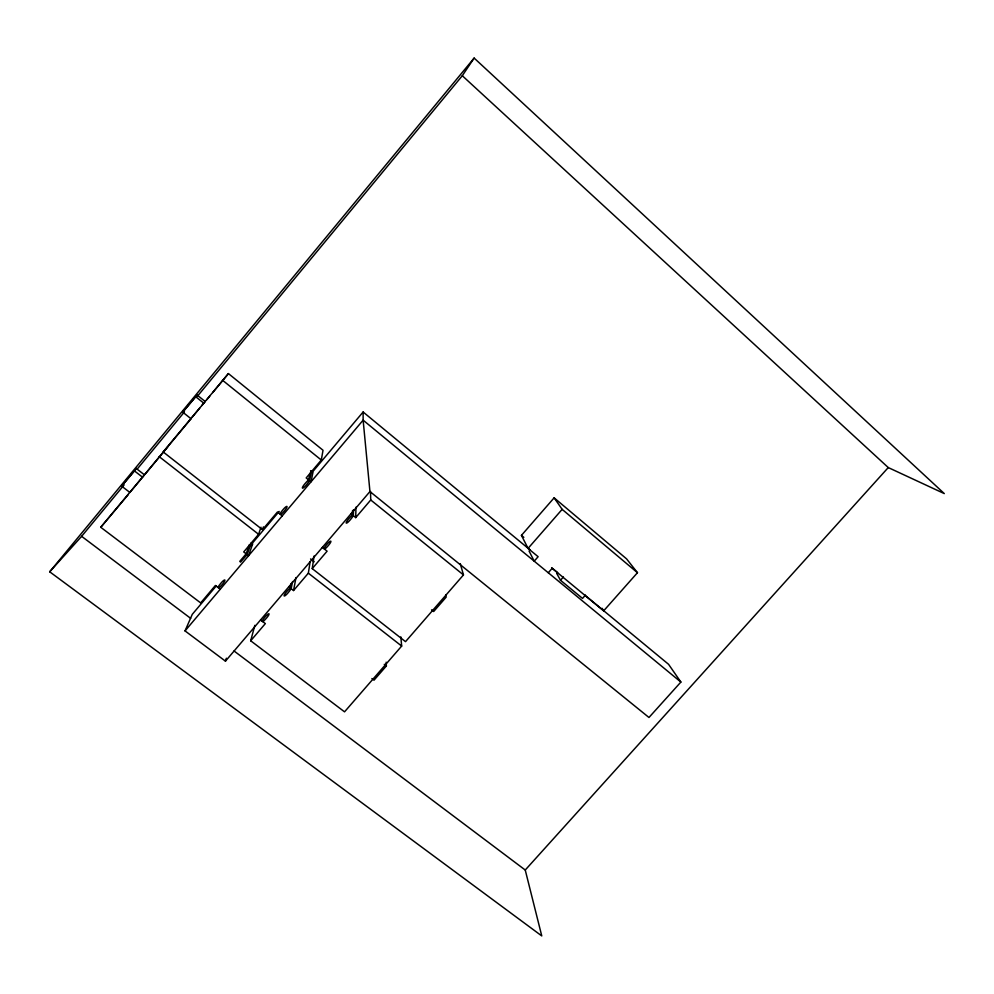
<?xml version="1.0" encoding="UTF-8"?>
<svg xmlns="http://www.w3.org/2000/svg" width="994" height="994" viewBox="0 0 994 994"><rect width="100%" height="100%" fill="white"/><g stroke="black" fill="none" stroke-linecap="round" stroke-linejoin="round"><path stroke-width="1.49" d="M350.969 513.811L355.715 517.613L355.976 507.176M353.541 509.785L353.355 515.724C345.726 526.907 342.421 524.459 352.398 514.967L352.559 510.518M460.247 563.635L463.477 574.917L405.515 641.652L312.228 568.618L314.079 555.994M288.769 586.833L293.541 590.535L308.351 573.165L310.128 561.796M310.563 470.671L312.899 472.548L311.035 481.804L306.189 477.928L321.298 460.036L323.025 450.257L228.421 373.582L163.14 451.91L262.491 529.69L277.45 511.985L282.296 515.811M293.541 590.535L295.988 577.589M292.571 581.527L291.167 588.697C283.712 599.68 280.333 597.357 290.211 587.951L291.068 583.664M311.507 471.429L309.581 480.649C301.94 491.993 298.585 489.483 308.612 479.866L310.016 473.306M400.831 636.881L401.675 646.063L344.545 711.841L250.687 640.782L254.849 625.338M216.257 585.938L192.277 614.342L185.033 630.904L225.452 661.159L226.371 658.214M262.491 529.69L263.41 526.895M250.712 546.191L252.662 543.88L248.587 555.696L243.716 551.931L258.602 534.3L260.987 527.205M251.258 542.786L247.133 554.565L240.56 562.119L239.79 561.349L246.152 553.82L249.395 544.662M462.297 75.73L474.138 58.074L944.3 493.596L888.263 467.565L462.297 75.73L197.309 396.357M234.037 650.983L525.242 870.023L541.767 935.926L49.7 571.798L474.138 58.074M121.616 486.103L136.34 468.547L144.503 474.883L129.879 492.452L121.616 486.103L136.34 468.547M190.935 418.673L182.722 412.137L197.098 395.028L205.224 401.526L201.807 405.552M197.098 395.028L182.722 412.137M49.7 571.798L81.62 536.325L124.138 484.886M136.986 469.33L184.449 411.901M220.283 589.193L215.4 585.478L200.676 602.923L100.754 527.28L191.146 418.623M191.929 417.48L199.831 407.938M128.4 494.428L100.754 527.28M145.124 474.213L167.75 446.878M206.839 399.65L209.784 396.097M212.728 392.543L228.421 373.582M251.221 544.526L279.202 511.401M312.166 472.349L363.121 412.001L530.162 549.98M217.835 587.342C225.265 576.259 228.719 578.595 218.817 588.088M279.873 513.898C287.452 502.616 290.844 505.089 280.842 514.668M185.033 630.904L363.133 420.164L363.121 412.001M225.452 661.159L369.942 491.545L363.133 420.164L680.878 682.058L648.97 717.482L369.942 491.545M262.006 621.039C269.399 610.13 272.816 612.403 262.963 621.772M323.783 548.551C331.337 537.431 334.68 539.841 324.727 549.297M250.687 640.782L265.348 623.598L260.565 619.945M312.228 568.618L327.101 551.173L322.342 547.421M355.715 517.613L370.737 499.982L370.513 491.496M386.169 662.178L386.368 665.955L374.017 680.182L371.893 678.554M529.032 550.949L534.213 561.175L538.127 556.702L528.062 548.39L521.44 535.368L554.13 497.832L626.593 558.889L637.465 572.706L603.669 610.838L552.179 568.307L548.278 572.768M528.062 548.39L562.144 509.35L554.13 497.832M585.391 595.157L582.521 598.425L560.492 580.26L563.374 576.98M525.242 870.023L888.263 467.565M81.62 536.325L190.662 618.355M134.265 470.783L142.515 477.17M384.256 664.315L386.368 665.955M159.202 456.644L258.602 534.3M308.351 573.165L401.675 646.063M310.575 558.951L314.203 561.796M431.558 609.844L433.67 611.521L446.207 597.096L445.722 594.946M195.57 396.594L203.782 403.166M222.482 380.193L321.298 460.036M370.737 499.982L463.477 574.917M551.645 567.723L557.609 572.643M585.044 595.319L668.564 664.303L680.878 682.058M521.44 535.368L523.826 537.344M562.144 509.35L637.465 572.706M602.091 608.291L603.669 610.838M556.652 573.314L560.492 580.26"/></g></svg>
